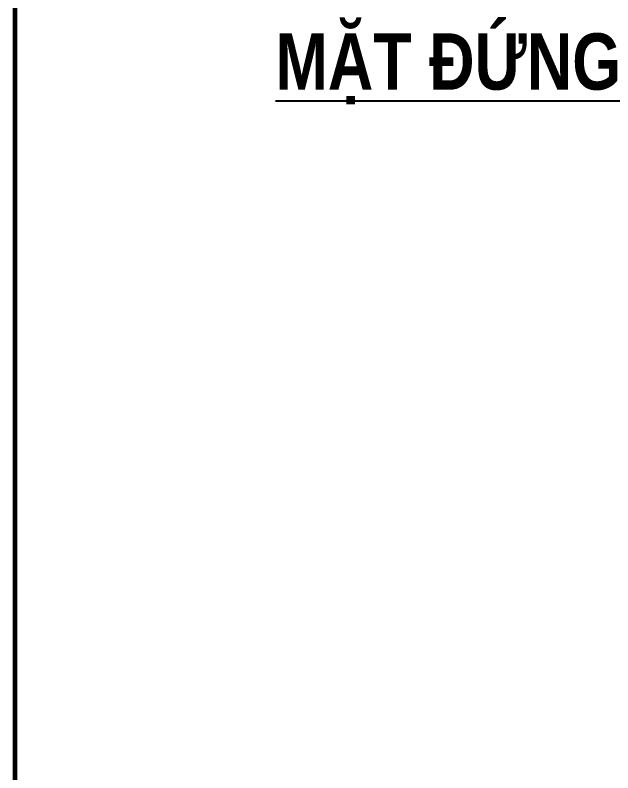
# Model space of a CAD drawing. Header units: millimetres. Extents: x 480521 to 6014615, y -961280 to 187869.
# Drawn here: x 756925 to 760062, y 140016 to 143992 of the extents above; entities that cross this region are included whole.
import ezdxf
from ezdxf.enums import TextEntityAlignment as Align

# ---------------------------------------------------------------- set-up
doc = ezdxf.new("R2010")
doc.units = ezdxf.units.MM
doc.header["$LTSCALE"] = 600
doc.header["$MEASUREMENT"] = 0
doc.layers.get('0').update_dxf_attribs({"lineweight": 0})
for name, color, linetype, lineweight in [('Khungten_LCDI', 7, 'Continuous', 25), ('LC Net thay', 7, 'Continuous', 25), ('LC Text1', 3, 'Continuous', 20), ('LC Text2', 7, 'Continuous', 25)]:
    doc.layers.add(name, color=color, linetype=linetype, lineweight=lineweight)
doc.styles.add('Khungten', font='VHAVAN.TTF', dxfattribs={"width": 0.9, "height": 5000})
doc.styles.add('LC 1', font='VHAVANB.TTF')
doc.styles.add('LC3', font='VHARIALB.TTF', dxfattribs={"width": 0.8})
doc.styles.add('Title', font='VHBLACK.TTF')

# ---------------------------------------------------------------- blocks, each defined once
blk = doc.blocks.new('lcdi fix')
at = {"layer": 'Khungten_LCDI', "color": 5, "lineweight": 60}
blk.add_lwpolyline([(0, -14650), (0, 14650), (40600, 14650), (40600, -14650)], close=True, dxfattribs=at)
at = {"color": 7, "style": 'Khungten', "width": 0.8}
for tag, p in [('REVISION', (39498.8, -10746.3)), ('NGAYHT', (39546.1, -11609.4))]:
    blk.add_attdef(tag, text='', height=200, dxfattribs=at).set_placement(p, align=Align.CENTER)
at = {"layer": 'LC Text1', "color": 3, "style": 'LC 1', "width": 1.834006}
for tag, p, p2 in [('TENBANVE1', (36912.7, -8885.8), (40339.1, -8885.8)), ('TENBANVE2', (36912.7, -9562.5), (40339.1, -9562.5))]:
    blk.add_attdef(tag, text='', height=250, dxfattribs=at).set_placement(p, p2, align=Align.FIT)
at = {"layer": 'LC Text1', "style": 'Title', "width": 0.7}
blk.add_attdef('SOBANVE', text='', height=250, dxfattribs=at).set_placement((39562, -13896.2), align=Align.CENTER)
blk = doc.blocks.new('TIEUDE1')
at = {"layer": 'LC Text2', "color": 7, "style": 'LC 1'}
blk.add_attdef('TIªU§Ò', text='', height=5, dxfattribs=at).set_placement((0, 0), align=Align.BOTTOM_CENTER)
blk.add_attdef('TL', text='', height=3, dxfattribs=at).set_placement((0, -2), align=Align.TOP_CENTER)

msp = doc.modelspace()

# ---------------------------------------------------------------- block references
at = {"layer": 'LC Net thay', "xscale": 0.6000000155618168, "yscale": 0.6000000155618168, "zscale": 0.6000000155618168}
msp.add_blockref('lcdi fix', (756924.637, 143319.193), dxfattribs=at)
at = {"layer": 'LC Text2'}
ref = msp.add_blockref('TIEUDE1', (761600.441, 143511.966), dxfattribs=dict(at, xscale=60.00000000003865, yscale=60.00000000003865, zscale=60.00000000003865))
ref.add_attrib('TIªU§Ò', '%%UmÆt ®øng biÖn ph¸p b¾c gi¸o ch÷ h', dxfattribs={"color": 7, "height": 295.46488, "style": 'LC3', "width": 0.8}).set_placement((761600.441, 143511.966), align=Align.BOTTOM_CENTER)

doc.saveas('drawing.dxf')
